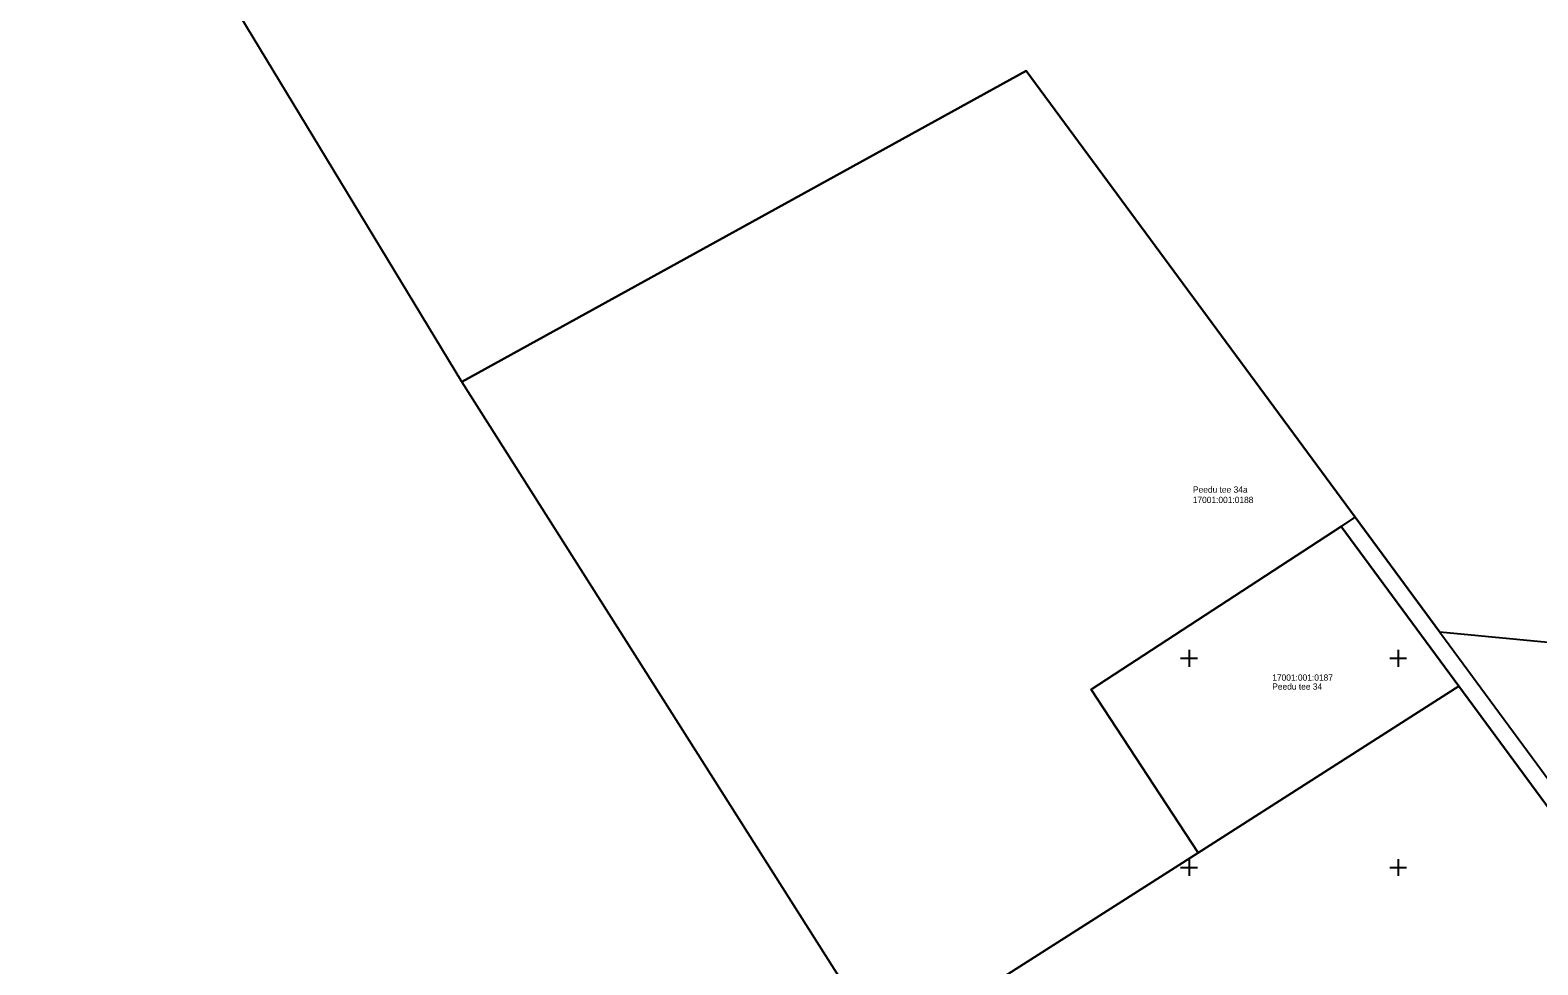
# Model space of a CAD drawing. Extents: x 643095 to 643854, y 6455929 to 6456901.
# Drawn here: x 643123 to 643483.4, y 6456276.7 to 6456500.1 of the extents above; entities that cross this region are included whole.
import ezdxf

# ---------------------------------------------------------------- set-up
doc = ezdxf.new("R2010")
doc.units = 0
doc.layers.add('PIIR', color=7, linetype='Continuous')
doc.layers.add('VORK', color=7, linetype='Continuous')

msp = doc.modelspace()

# ---------------------------------------------------------------- linework, layer by layer
at = {"layer": 'PIIR'}
for points in [[(643620.31, 6456658.53), (643601.69, 6456488.57), (643584.91, 6456344.26), (643459.95, 6456356.27), (643439.75, 6456383.69), (643361.09, 6456490.39), (643226.2, 6456416.08), (643122.99, 6456586.35), (643186.33, 6456601.37), (643123.58, 6456695.36), (643324.48, 6456845.76), (643354.1, 6456869.45), (643380.17, 6456888.41), (643395.71, 6456900.76), (643487.73, 6456766.95), (643553.72, 6456690.05)], [(643620.31, 6456658.53), (643601.69, 6456488.57), (643584.91, 6456344.26), (643459.95, 6456356.27), (643439.75, 6456383.69), (643361.09, 6456490.39), (643226.2, 6456416.08), (643122.99, 6456586.35), (643186.33, 6456601.37), (643123.58, 6456695.36), (643324.48, 6456845.76), (643354.1, 6456869.45), (643380.17, 6456888.41), (643395.71, 6456900.76), (643487.73, 6456766.95), (643553.72, 6456690.05)], [(643327.72, 6456256.05), (643226.2, 6456416.08), (643361.09, 6456490.39), (643439.75, 6456383.69), (643436.36, 6456381.47), (643376.64, 6456342.51), (643402.22, 6456303.53)], [(643327.72, 6456256.05), (643226.2, 6456416.08), (643361.09, 6456490.39), (643439.75, 6456383.69), (643436.36, 6456381.47), (643376.64, 6456342.51), (643402.22, 6456303.53)], [(643402.22, 6456303.53), (643376.64, 6456342.51), (643436.36, 6456381.47), (643464.49, 6456343.35)], [(643402.22, 6456303.53), (643376.64, 6456342.51), (643436.36, 6456381.47), (643464.49, 6456343.35)], [(643542.43, 6456244.32), (643539.8, 6456241.11), (643464.49, 6456343.35), (643436.36, 6456381.47), (643439.75, 6456383.69), (643459.95, 6456356.27)], [(643542.43, 6456244.32), (643539.8, 6456241.11), (643464.49, 6456343.35), (643436.36, 6456381.47), (643439.75, 6456383.69), (643459.95, 6456356.27)], [(643496, 6456188.8), (643454.94, 6456197.42), (643466.15, 6456220.42), (643490.62, 6456252.95), (643468.6, 6456267.22), (643429.85, 6456269.07), (643420.14, 6456220.75), (643378.04, 6456252.4), (643327.72, 6456256.05), (643402.22, 6456303.53), (643464.49, 6456343.35), (643539.8, 6456241.11)], [(643496, 6456188.8), (643454.94, 6456197.42), (643466.15, 6456220.42), (643490.62, 6456252.95), (643468.6, 6456267.22), (643429.85, 6456269.07), (643420.14, 6456220.75), (643378.04, 6456252.4), (643327.72, 6456256.05), (643402.22, 6456303.53), (643464.49, 6456343.35), (643539.8, 6456241.11)]]:
    msp.add_lwpolyline(points, close=True, dxfattribs=at)
at = {"layer": 'VORK'}
for p, q in [((643398, 6456350), (643402, 6456350)), ((643400, 6456352), (643400, 6456348)), ((643448, 6456350), (643452, 6456350)), ((643450, 6456352), (643450, 6456348)), ((643398, 6456300), (643402, 6456300)), ((643400, 6456302), (643400, 6456298)), ((643448, 6456300), (643452, 6456300)), ((643450, 6456302), (643450, 6456298))]:
    msp.add_line(p, q, dxfattribs=at)

# ---------------------------------------------------------------- texts
at = {"layer": 'PIIR'}
for s, p in [('17001:001:0188', (643400.89, 6456387.1)), ('17001:001:0188', (643400.89, 6456387.1)), ('Peedu tee 34a', (643400.96, 6456389.57)), ('Peedu tee 34a', (643400.96, 6456389.57)), ('17001:001:0187', (643419.9, 6456344.64)), ('17001:001:0187', (643419.9, 6456344.64)), ('Peedu tee 34', (643419.9, 6456342.5)), ('Peedu tee 34', (643419.9, 6456342.5))]:
    msp.add_text(s, height=1.5, dxfattribs=at).set_placement(p)

doc.saveas('drawing.dxf')
